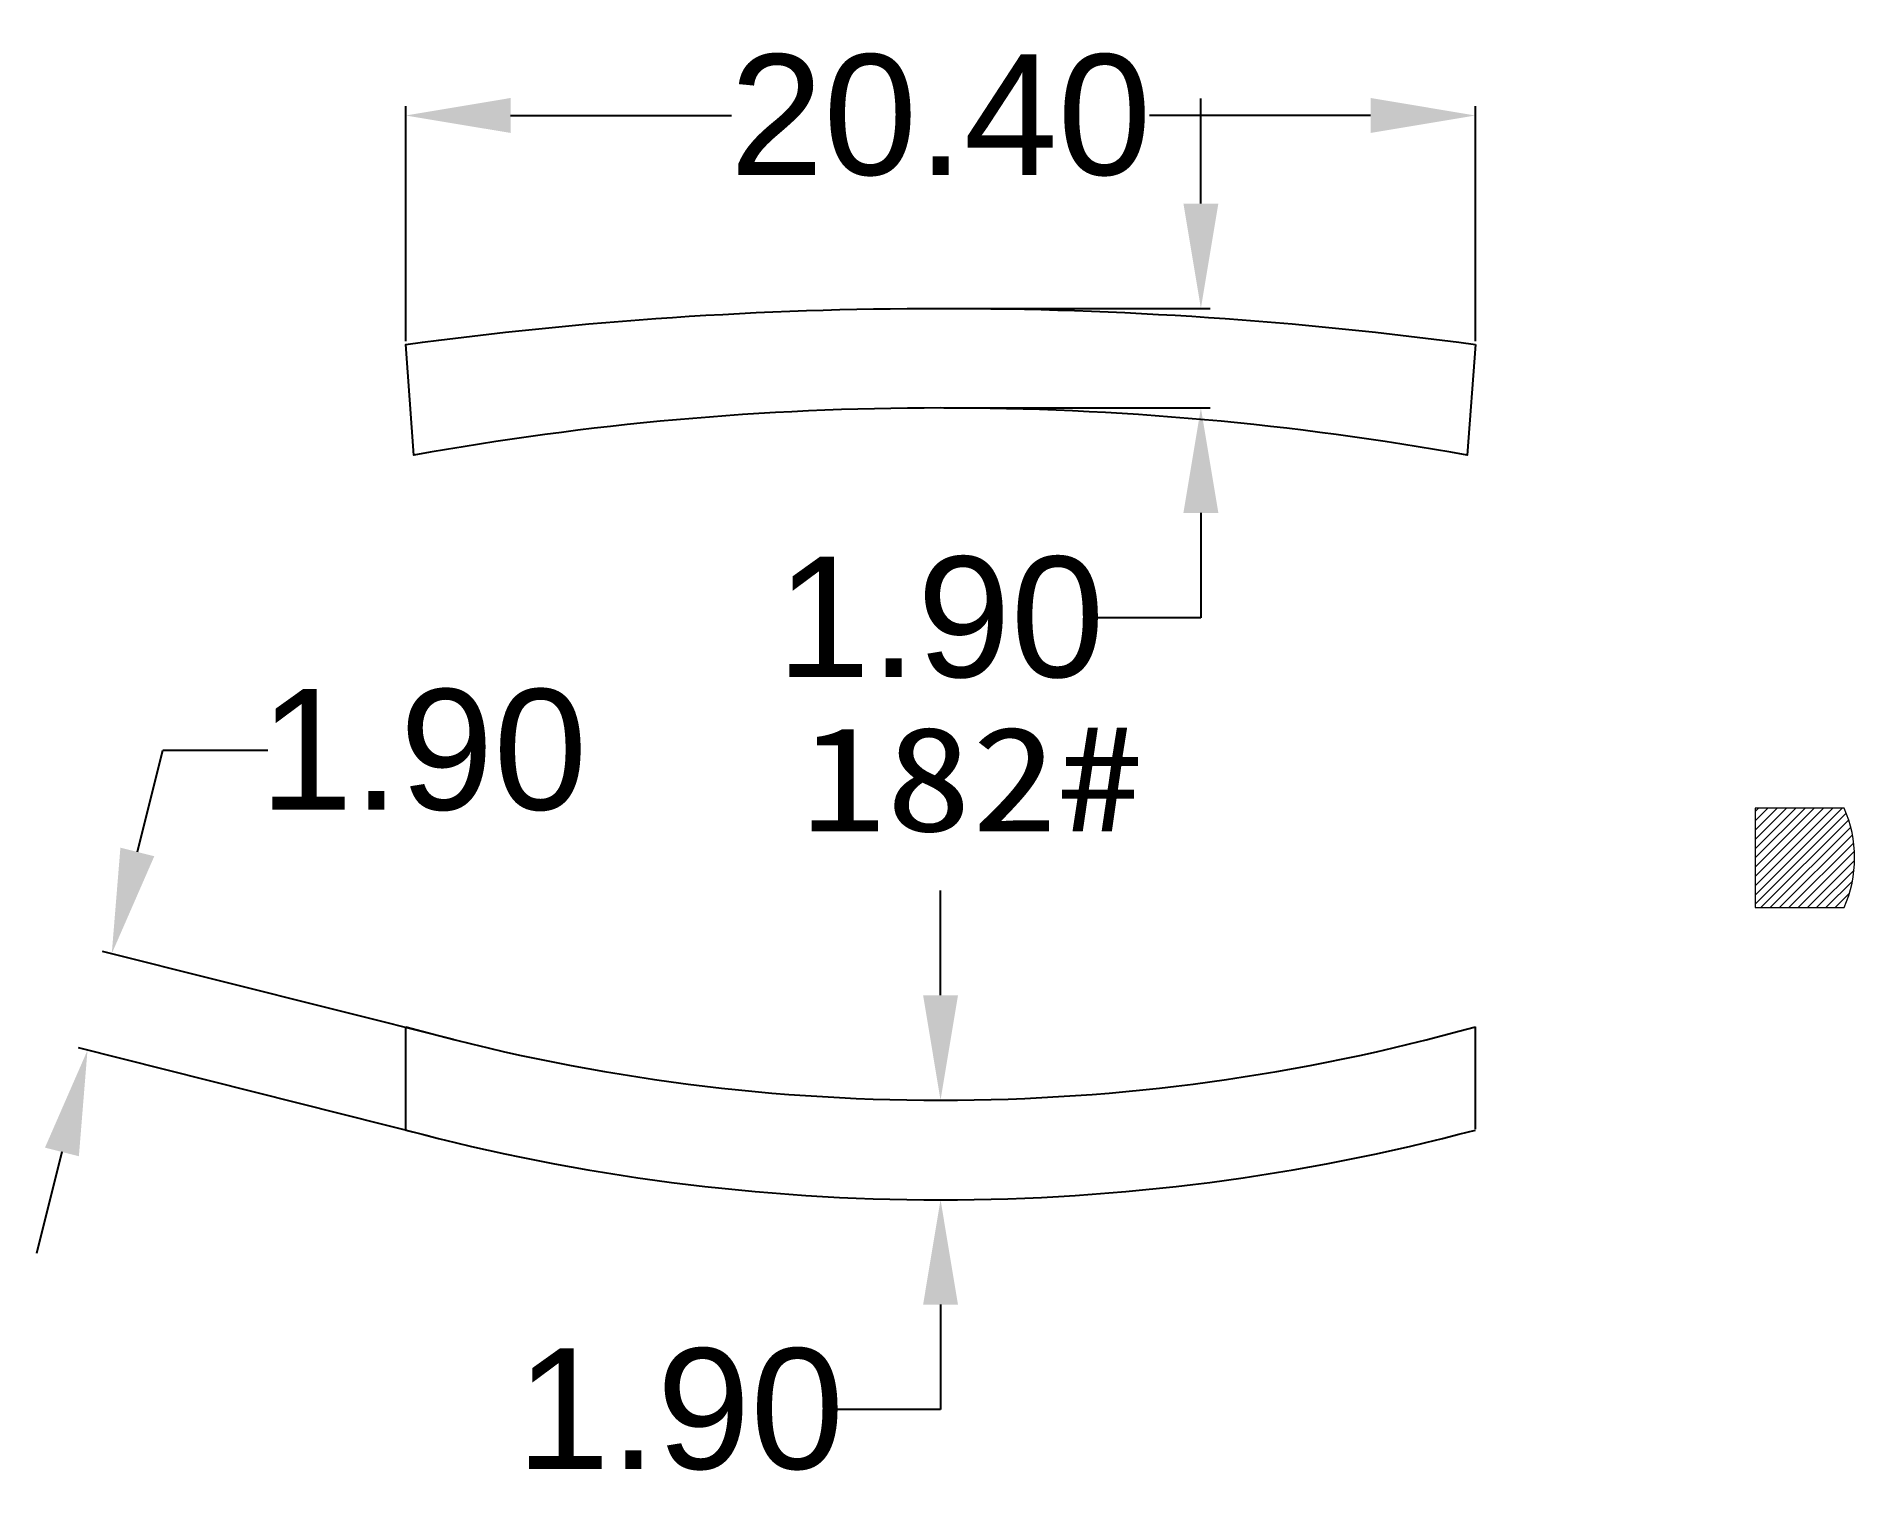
# Model space of a CAD drawing. Header units: millimetres. Extents: x 3009.4 to 3044.1, y 1320.9 to 1348.6.
import ezdxf

# ---------------------------------------------------------------- set-up
doc = ezdxf.new("R2010")
doc.units = ezdxf.units.MM
doc.layers.add('绘图', color=7, linetype='Continuous', lineweight=13)
doc.styles.get("Standard").update_dxf_attribs({"font": 'arial.ttf'})
doc.dimstyles.new('Standard$0', dxfattribs={"dimtxt": 2.3, "dimasz": 2, "dimexe": 1, "dimexo": 1, "dimgap": 1, "dimtad": 0, "dimtih": 1, "dimtoh": 1, "dimdec": 1, "dimzin": 0, "dimdsep": 46, "dimtxsty": 'Standard', "dimcen": 0, "dimclrd": 4, "dimclre": 4, "dimclrt": 4, "dimadec": 1, "dimazin": 0, "dimtfac": 1, "dimtdec": 1, "dimtofl": 0, "dimtmove": 0, "dimatfit": 0, "dimfxl": 1, "dimtolj": 1, "dimtzin": 0, "dimarcsym": 0})

# ---------------------------------------------------------------- blocks, each defined once
blk = doc.blocks.new('*D6')
at = {"color": 0, "lineweight": -2, "transparency": 16777216}
for p, q in [((3016.445, 1342.779), (3016.445, 1347.263)), ((3036.845, 1342.779), (3036.845, 1347.263)), ((3018.445, 1347.083), (3022.659, 1347.083)), ((3034.845, 1347.083), (3030.631, 1347.083))]:
    blk.add_line(p, q, dxfattribs=at)
at = {"color": 0, "transparency": 16777216}
for points in [[(3018.445, 1347.417), (3018.445, 1346.75), (3016.445, 1347.083)], [(3034.845, 1347.417), (3034.845, 1346.75), (3036.845, 1347.083)]]:
    blk.add_solid(points, dxfattribs=at)
at = {"layer": 'Defpoints', "color": 0, "transparency": 16777216}
for p in [(3016.445, 1347.083), (3016.445, 1342.716), (3036.845, 1342.716)]:
    blk.add_point(p, dxfattribs=at)
at = {"color": 0, "lineweight": 9, "transparency": 16777216, "insert": (3026.645, 1347.083), "char_height": 2.3, "attachment_point": 5}
blk.add_mtext('\\A1;20.40', dxfattribs=at)
blk = doc.blocks.new('*D7')
at = {"color": 0, "lineweight": -2, "transparency": 16777216}
for p, q in [((3031.61, 1345.404), (3031.61, 1347.404)), ((3026.707, 1343.404), (3031.79, 1343.404)), ((3026.707, 1341.504), (3031.79, 1341.504)), ((3031.61, 1339.504), (3031.61, 1337.504)), ((3031.61, 1337.504), (3029.61, 1337.504))]:
    blk.add_line(p, q, dxfattribs=at)
at = {"color": 0, "transparency": 16777216}
for points in [[(3031.277, 1345.404), (3031.943, 1345.404), (3031.61, 1343.404)], [(3031.277, 1339.504), (3031.943, 1339.504), (3031.61, 1341.504)]]:
    blk.add_solid(points, dxfattribs=at)
at = {"layer": 'Defpoints', "color": 0, "transparency": 16777216}
for p in [(3026.645, 1343.404), (3026.645, 1341.504), (3031.61, 1341.504)]:
    blk.add_point(p, dxfattribs=at)
at = {"color": 0, "lineweight": 9, "transparency": 16777216, "insert": (3026.645, 1337.504), "char_height": 2.3, "attachment_point": 5}
blk.add_mtext('\\A1;1.90', dxfattribs=at)
blk = doc.blocks.new('*D8')
at = {"color": 0, "lineweight": -2, "transparency": 16777216}
for p, q in [((3026.645, 1330.301), (3026.645, 1332.301)), ((3026.707, 1328.301), (3026.825, 1328.301)), ((3026.707, 1326.401), (3026.825, 1326.401)), ((3026.645, 1324.401), (3026.645, 1322.401)), ((3026.645, 1322.401), (3024.645, 1322.401))]:
    blk.add_line(p, q, dxfattribs=at)
at = {"color": 0, "transparency": 16777216}
for points in [[(3026.312, 1330.301), (3026.978, 1330.301), (3026.645, 1328.301)], [(3026.312, 1324.401), (3026.978, 1324.401), (3026.645, 1326.401)]]:
    blk.add_solid(points, dxfattribs=at)
at = {"layer": 'Defpoints', "color": 0, "transparency": 16777216}
for p in [(3026.645, 1328.301), (3026.645, 1326.401), (3026.645, 1326.401)]:
    blk.add_point(p, dxfattribs=at)
at = {"color": 0, "lineweight": 9, "transparency": 16777216, "insert": (3021.68, 1322.401), "char_height": 2.3, "attachment_point": 5}
blk.add_mtext('\\A1;1.90', dxfattribs=at)
blk = doc.blocks.new('*D9')
at = {"color": 0, "lineweight": -2, "transparency": 16777216}
for p, q in [((3011.327, 1333.036), (3011.815, 1334.975)), ((3011.815, 1334.975), (3013.815, 1334.975)), ((3017.355, 1329.458), (3010.665, 1331.14)), ((3016.892, 1327.615), (3010.202, 1329.297)), ((3009.889, 1327.314), (3009.401, 1325.374))]:
    blk.add_line(p, q, dxfattribs=at)
at = {"color": 0, "transparency": 16777216}
for points in [[(3011.004, 1333.117), (3011.65, 1332.954), (3010.839, 1331.096)], [(3009.565, 1327.395), (3010.212, 1327.232), (3010.376, 1329.253)]]:
    blk.add_solid(points, dxfattribs=at)
at = {"layer": 'Defpoints', "color": 0, "transparency": 16777216}
for p in [(3010.376, 1329.253), (3017.415, 1329.443), (3016.952, 1327.6)]:
    blk.add_point(p, dxfattribs=at)
at = {"color": 0, "lineweight": 9, "transparency": 16777216, "insert": (3016.78, 1334.975), "char_height": 2.3, "attachment_point": 5}
blk.add_mtext('\\A1;1.90', dxfattribs=at)

msp = doc.modelspace()

# ---------------------------------------------------------------- hatches: boundary and pattern name
at = {"lineweight": 9}
h = msp.add_hatch(dxfattribs=at)
h.set_pattern_fill('ANSI31', color=1, style=0)
h.set_pattern_definition([(45, (2977.5673, 1325.9393), (-0.08838835, 0.08838835), [])])
h.paths.add_polyline_path([(3043.878, 1331.974, 0.210526), (3043.878, 1333.874), (3042.178, 1333.874), (3042.178, 1331.974)])

# ---------------------------------------------------------------- linework, layer by layer
for p, q in [((3016.445, 1327.75), (3016.445, 1329.701)), ((3036.845, 1327.75), (3036.845, 1329.701))]:
    msp.add_line(p, q)
msp.add_lwpolyline([(3036.845, 1342.716), (3036.686, 1340.604, 0.089627), (3016.603, 1340.604), (3016.445, 1342.716, -0.033661), (3026.645, 1343.404, -0.033661)], format="xyb", close=True)
for radius, start, end in [(37.857, 254.3694, 285.6306), (39.757, 255.1341, 284.8659)]:
    msp.add_arc((3026.645, 1366.158), radius, start, end)
at = {"layer": '绘图', "color": 0, "lineweight": 9, "ltscale": 0.05}
msp.add_lwpolyline([(3043.878, 1333.874), (3042.178, 1333.874), (3042.178, 1331.974), (3043.878, 1331.974, 0.210526)], format="xyb", close=True, dxfattribs=at)

# ---------------------------------------------------------------- texts
at = {"insert": (3023.973, 1335.429), "char_height": 2, "width": 14.41517, "attachment_point": 1}
msp.add_mtext('{\\fSimSun|b1|i0|c134|p2;\\W1.2;182#}', dxfattribs=at)

# ---------------------------------------------------------------- dimensions: what is measured, and where the dimension line sits
at = {"color": 3, "lineweight": 9}
dim = msp.add_linear_dim(base=(3016.445, 1347.083), p1=(3036.845, 1342.716), p2=(3016.445, 1342.716), dimstyle='Standard$0', override={"dimexe": 0.18, "dimexo": 0.0625, "dimgap": 0.09, "dimdec": 2, "dimcen": 0.09, "dimclrd": 0, "dimclre": 0, "dimclrt": 0, "dimtdec": 2, "dimatfit": 3, "dimfxl": 1.25}, dxfattribs=at)
dim.commit()
dim.dimension.update_dxf_attribs({"geometry": '*D6', "text_midpoint": (3026.645, 1347.083)})
for base, p1, p2, angle, picture, middle, dimtype in [((3031.61, 1341.504), (3026.645, 1343.404), (3026.645, 1341.504), 90, '*D7', (3026.645, 1337.504), 160), ((3010.376, 1329.253), (3017.415, 1329.443), (3016.952, 1327.6), 255.8893, '*D9', (3016.78, 1334.975), 161)]:
    dim = msp.add_linear_dim(base=base, p1=p1, p2=p2, angle=angle, dimstyle='Standard$0', override={"dimexe": 0.18, "dimexo": 0.0625, "dimgap": 0.09, "dimdec": 2, "dimcen": 0.09, "dimclrd": 0, "dimclre": 0, "dimclrt": 0, "dimtdec": 2, "dimatfit": 3, "dimfxl": 1.25}, dxfattribs=at)
    dim.commit()
    dim.dimension.update_dxf_attribs({"geometry": picture, "text_midpoint": middle, "dimtype": dimtype})
dim = msp.add_linear_dim(base=(3026.645, 1326.401), p1=(3026.645, 1328.301), p2=(3026.645, 1326.401), angle=90, dimstyle='Standard$0', override={"dimexe": 0.18, "dimexo": 0.0625, "dimgap": 0.09, "dimdec": 2, "dimcen": 0.09, "dimclrd": 0, "dimclre": 0, "dimclrt": 0, "dimtdec": 2, "dimatfit": 3, "dimfxl": 1.25}, dxfattribs=at)
dim.commit()
dim.dimension.update_dxf_attribs({"geometry": '*D8', "text_midpoint": (3021.68, 1322.401)})

doc.saveas('drawing.dxf')
